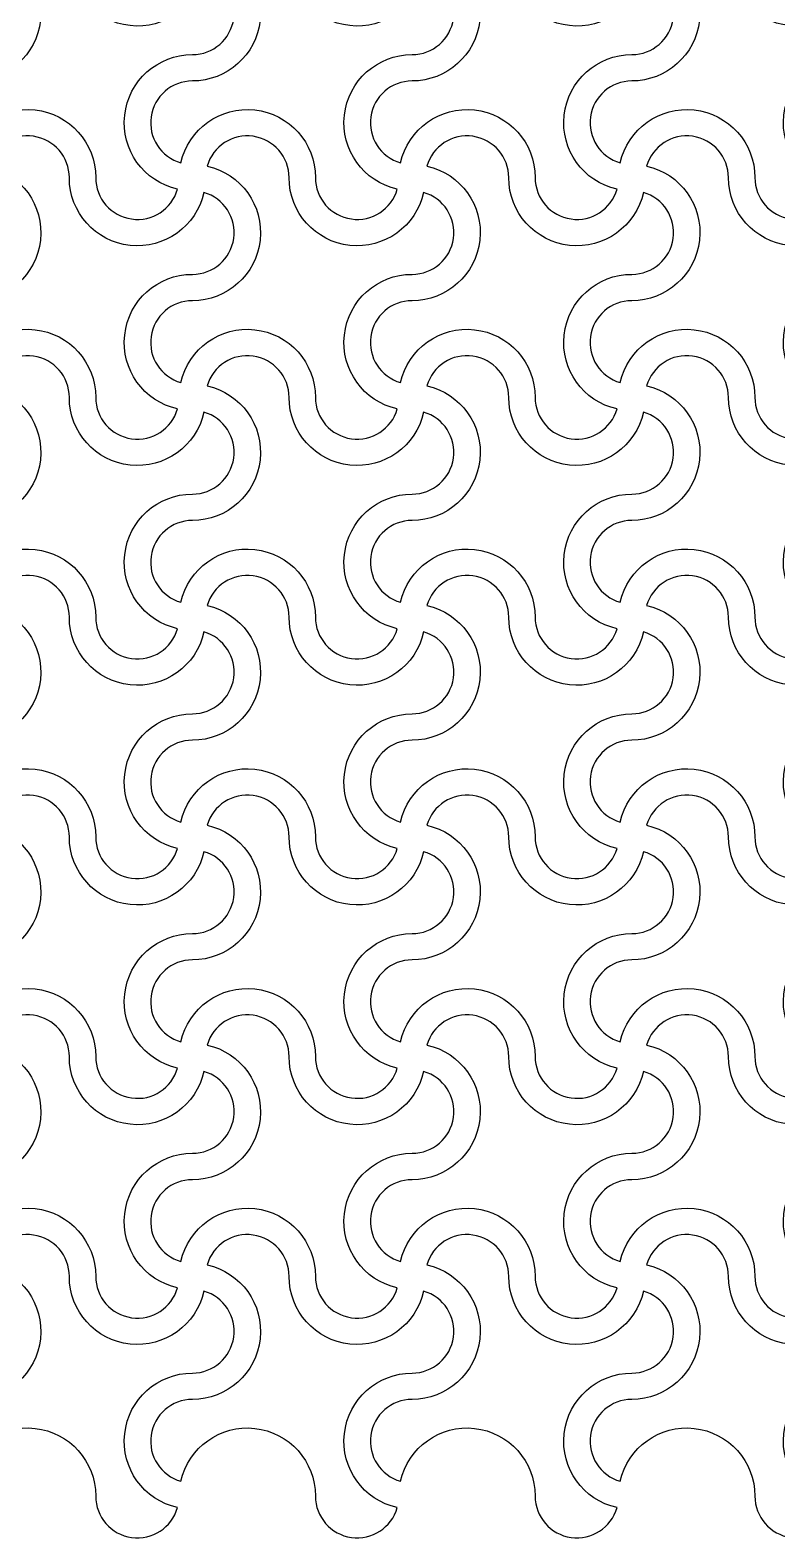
# Model space of a CAD drawing. Header units: millimetres. Extents: x 24 to 345, y 12 to 201.
# Drawn here: x 269.213 to 270.573, y 98.606 to 101.35 of the extents above; entities that cross this region are included whole.
import ezdxf

# ---------------------------------------------------------------- set-up
doc = ezdxf.new("R2010")
doc.units = ezdxf.units.MM
doc.header["$MEASUREMENT"] = 0
doc.layers.add('5th metal (rf+ground)', color=240, linetype='Continuous')

msp = doc.modelspace()

# ---------------------------------------------------------------- linework, layer by layer
at = {"layer": '5th metal (rf+ground)'}
for points in [[(269.52956, 101.4546, -0.8959788), (269.28453, 101.48156, 0.8687853), (269.1355, 101.5026, -0.8959788), (269.10853, 101.25756, 0.8687853), (269.0875, 101.10853, -0.8959788), (269.33253, 101.08156, 0.8687853), (269.48156, 101.06053, -0.8959788), (269.50853, 101.30556, 0.8687853)], [(269.52956, 101.4546, -0.8959788), (269.28453, 101.48156, 0.8687853), (269.1355, 101.5026, -0.8959788), (269.10853, 101.25756, 0.8687853), (269.0875, 101.10853, -0.8959788), (269.33253, 101.08156, 0.8687853), (269.48156, 101.06053, -0.8959788), (269.50853, 101.30556, 0.8687853)], [(269.52956, 101.4546, -0.8959788), (269.28453, 101.48156, 0.8687853), (269.1355, 101.5026, -0.8959788), (269.10853, 101.25756, 0.8687853), (269.0875, 101.10853, -0.8959788), (269.33253, 101.08156, 0.8687853), (269.48156, 101.06053, -0.8959788), (269.50853, 101.30556, 0.8687853)], [(269.52956, 101.4546, -0.8959788), (269.28453, 101.48156, 0.8687853), (269.1355, 101.5026, -0.8959788), (269.10853, 101.25756, 0.8687853), (269.0875, 101.10853, -0.8959788), (269.33253, 101.08156, 0.8687853), (269.48156, 101.06053, -0.8959788), (269.50853, 101.30556, 0.8687853)], [(269.92956, 101.4546, -0.8959788), (269.68453, 101.48156, 0.8687853), (269.5355, 101.5026, -0.8959788), (269.50853, 101.25756, 0.8687853), (269.4875, 101.10853, -0.8959788), (269.73253, 101.08156, 0.8687853), (269.88156, 101.06053, -0.8959788), (269.90853, 101.30556, 0.8687853)], [(269.92956, 101.4546, -0.8959788), (269.68453, 101.48156, 0.8687853), (269.5355, 101.5026, -0.8959788), (269.50853, 101.25756, 0.8687853), (269.4875, 101.10853, -0.8959788), (269.73253, 101.08156, 0.8687853), (269.88156, 101.06053, -0.8959788), (269.90853, 101.30556, 0.8687853)], [(269.92956, 101.4546, -0.8959788), (269.68453, 101.48156, 0.8687853), (269.5355, 101.5026, -0.8959788), (269.50853, 101.25756, 0.8687853), (269.4875, 101.10853, -0.8959788), (269.73253, 101.08156, 0.8687853), (269.88156, 101.06053, -0.8959788), (269.90853, 101.30556, 0.8687853)], [(269.92956, 101.4546, -0.8959788), (269.68453, 101.48156, 0.8687853), (269.5355, 101.5026, -0.8959788), (269.50853, 101.25756, 0.8687853), (269.4875, 101.10853, -0.8959788), (269.73253, 101.08156, 0.8687853), (269.88156, 101.06053, -0.8959788), (269.90853, 101.30556, 0.8687853)], [(270.32956, 101.4546, -0.8959788), (270.08453, 101.48156, 0.8687853), (269.9355, 101.5026, -0.8959788), (269.90853, 101.25756, 0.8687853), (269.8875, 101.10853, -0.8959788), (270.13253, 101.08156, 0.8687853), (270.28156, 101.06053, -0.8959788), (270.30853, 101.30556, 0.8687853)], [(270.32956, 101.4546, -0.8959788), (270.08453, 101.48156, 0.8687853), (269.9355, 101.5026, -0.8959788), (269.90853, 101.25756, 0.8687853), (269.8875, 101.10853, -0.8959788), (270.13253, 101.08156, 0.8687853), (270.28156, 101.06053, -0.8959788), (270.30853, 101.30556, 0.8687853)], [(270.32956, 101.4546, -0.8959788), (270.08453, 101.48156, 0.8687853), (269.9355, 101.5026, -0.8959788), (269.90853, 101.25756, 0.8687853), (269.8875, 101.10853, -0.8959788), (270.13253, 101.08156, 0.8687853), (270.28156, 101.06053, -0.8959788), (270.30853, 101.30556, 0.8687853)], [(270.32956, 101.4546, -0.8959788), (270.08453, 101.48156, 0.8687853), (269.9355, 101.5026, -0.8959788), (269.90853, 101.25756, 0.8687853), (269.8875, 101.10853, -0.8959788), (270.13253, 101.08156, 0.8687853), (270.28156, 101.06053, -0.8959788), (270.30853, 101.30556, 0.8687853)], [(270.72956, 101.4546, -0.8959788), (270.48453, 101.48156, 0.8687853), (270.3355, 101.5026, -0.8959788), (270.30853, 101.25756, 0.8687853), (270.2875, 101.10853, -0.8959788), (270.53253, 101.08156, 0.8687853), (270.68156, 101.06053, -0.8959788), (270.70853, 101.30556, 0.8687853)], [(270.72956, 101.4546, -0.8959788), (270.48453, 101.48156, 0.8687853), (270.3355, 101.5026, -0.8959788), (270.30853, 101.25756, 0.8687853), (270.2875, 101.10853, -0.8959788), (270.53253, 101.08156, 0.8687853), (270.68156, 101.06053, -0.8959788), (270.70853, 101.30556, 0.8687853)], [(270.72956, 101.4546, -0.8959788), (270.48453, 101.48156, 0.8687853), (270.3355, 101.5026, -0.8959788), (270.30853, 101.25756, 0.8687853), (270.2875, 101.10853, -0.8959788), (270.53253, 101.08156, 0.8687853), (270.68156, 101.06053, -0.8959788), (270.70853, 101.30556, 0.8687853)], [(270.72956, 101.4546, -0.8959788), (270.48453, 101.48156, 0.8687853), (270.3355, 101.5026, -0.8959788), (270.30853, 101.25756, 0.8687853), (270.2875, 101.10853, -0.8959788), (270.53253, 101.08156, 0.8687853), (270.68156, 101.06053, -0.8959788), (270.70853, 101.30556, 0.8687853)], [(269.52956, 101.0546, -0.8959788), (269.28453, 101.08156, 0.8687853), (269.1355, 101.1026, -0.8959788), (269.10853, 100.85756, 0.8687853), (269.0875, 100.70853, -0.8959788), (269.33253, 100.68156, 0.8687853), (269.48156, 100.66053, -0.8959788), (269.50853, 100.90556, 0.8687853)], [(269.52956, 101.0546, -0.8959788), (269.28453, 101.08156, 0.8687853), (269.1355, 101.1026, -0.8959788), (269.10853, 100.85756, 0.8687853), (269.0875, 100.70853, -0.8959788), (269.33253, 100.68156, 0.8687853), (269.48156, 100.66053, -0.8959788), (269.50853, 100.90556, 0.8687853)], [(269.52956, 101.0546, -0.8959788), (269.28453, 101.08156, 0.8687853), (269.1355, 101.1026, -0.8959788), (269.10853, 100.85756, 0.8687853), (269.0875, 100.70853, -0.8959788), (269.33253, 100.68156, 0.8687853), (269.48156, 100.66053, -0.8959788), (269.50853, 100.90556, 0.8687853)], [(269.52956, 101.0546, -0.8959788), (269.28453, 101.08156, 0.8687853), (269.1355, 101.1026, -0.8959788), (269.10853, 100.85756, 0.8687853), (269.0875, 100.70853, -0.8959788), (269.33253, 100.68156, 0.8687853), (269.48156, 100.66053, -0.8959788), (269.50853, 100.90556, 0.8687853)], [(269.92956, 101.0546, -0.8959788), (269.68453, 101.08156, 0.8687853), (269.5355, 101.1026, -0.8959788), (269.50853, 100.85756, 0.8687853), (269.4875, 100.70853, -0.8959788), (269.73253, 100.68156, 0.8687853), (269.88156, 100.66053, -0.8959788), (269.90853, 100.90556, 0.8687853)], [(269.92956, 101.0546, -0.8959788), (269.68453, 101.08156, 0.8687853), (269.5355, 101.1026, -0.8959788), (269.50853, 100.85756, 0.8687853), (269.4875, 100.70853, -0.8959788), (269.73253, 100.68156, 0.8687853), (269.88156, 100.66053, -0.8959788), (269.90853, 100.90556, 0.8687853)], [(269.92956, 101.0546, -0.8959788), (269.68453, 101.08156, 0.8687853), (269.5355, 101.1026, -0.8959788), (269.50853, 100.85756, 0.8687853), (269.4875, 100.70853, -0.8959788), (269.73253, 100.68156, 0.8687853), (269.88156, 100.66053, -0.8959788), (269.90853, 100.90556, 0.8687853)], [(269.92956, 101.0546, -0.8959788), (269.68453, 101.08156, 0.8687853), (269.5355, 101.1026, -0.8959788), (269.50853, 100.85756, 0.8687853), (269.4875, 100.70853, -0.8959788), (269.73253, 100.68156, 0.8687853), (269.88156, 100.66053, -0.8959788), (269.90853, 100.90556, 0.8687853)], [(270.32956, 101.0546, -0.8959788), (270.08453, 101.08156, 0.8687853), (269.9355, 101.1026, -0.8959788), (269.90853, 100.85756, 0.8687853), (269.8875, 100.70853, -0.8959788), (270.13253, 100.68156, 0.8687853), (270.28156, 100.66053, -0.8959788), (270.30853, 100.90556, 0.8687853)], [(270.32956, 101.0546, -0.8959788), (270.08453, 101.08156, 0.8687853), (269.9355, 101.1026, -0.8959788), (269.90853, 100.85756, 0.8687853), (269.8875, 100.70853, -0.8959788), (270.13253, 100.68156, 0.8687853), (270.28156, 100.66053, -0.8959788), (270.30853, 100.90556, 0.8687853)], [(270.32956, 101.0546, -0.8959788), (270.08453, 101.08156, 0.8687853), (269.9355, 101.1026, -0.8959788), (269.90853, 100.85756, 0.8687853), (269.8875, 100.70853, -0.8959788), (270.13253, 100.68156, 0.8687853), (270.28156, 100.66053, -0.8959788), (270.30853, 100.90556, 0.8687853)], [(270.32956, 101.0546, -0.8959788), (270.08453, 101.08156, 0.8687853), (269.9355, 101.1026, -0.8959788), (269.90853, 100.85756, 0.8687853), (269.8875, 100.70853, -0.8959788), (270.13253, 100.68156, 0.8687853), (270.28156, 100.66053, -0.8959788), (270.30853, 100.90556, 0.8687853)], [(270.72956, 101.0546, -0.8959788), (270.48453, 101.08156, 0.8687853), (270.3355, 101.1026, -0.8959788), (270.30853, 100.85756, 0.8687853), (270.2875, 100.70853, -0.8959788), (270.53253, 100.68156, 0.8687853), (270.68156, 100.66053, -0.8959788), (270.70853, 100.90556, 0.8687853)], [(270.72956, 101.0546, -0.8959788), (270.48453, 101.08156, 0.8687853), (270.3355, 101.1026, -0.8959788), (270.30853, 100.85756, 0.8687853), (270.2875, 100.70853, -0.8959788), (270.53253, 100.68156, 0.8687853), (270.68156, 100.66053, -0.8959788), (270.70853, 100.90556, 0.8687853)], [(270.72956, 101.0546, -0.8959788), (270.48453, 101.08156, 0.8687853), (270.3355, 101.1026, -0.8959788), (270.30853, 100.85756, 0.8687853), (270.2875, 100.70853, -0.8959788), (270.53253, 100.68156, 0.8687853), (270.68156, 100.66053, -0.8959788), (270.70853, 100.90556, 0.8687853)], [(270.72956, 101.0546, -0.8959788), (270.48453, 101.08156, 0.8687853), (270.3355, 101.1026, -0.8959788), (270.30853, 100.85756, 0.8687853), (270.2875, 100.70853, -0.8959788), (270.53253, 100.68156, 0.8687853), (270.68156, 100.66053, -0.8959788), (270.70853, 100.90556, 0.8687853)], [(269.52956, 100.6546, -0.8959788), (269.28453, 100.68156, 0.8687853), (269.1355, 100.7026, -0.8959788), (269.10853, 100.45756, 0.8687853), (269.0875, 100.30853, -0.8959788), (269.33253, 100.28156, 0.8687853), (269.48156, 100.26053, -0.8959788), (269.50853, 100.50556, 0.8687853)], [(269.52956, 100.6546, -0.8959788), (269.28453, 100.68156, 0.8687853), (269.1355, 100.7026, -0.8959788), (269.10853, 100.45756, 0.8687853), (269.0875, 100.30853, -0.8959788), (269.33253, 100.28156, 0.8687853), (269.48156, 100.26053, -0.8959788), (269.50853, 100.50556, 0.8687853)], [(269.52956, 100.6546, -0.8959788), (269.28453, 100.68156, 0.8687853), (269.1355, 100.7026, -0.8959788), (269.10853, 100.45756, 0.8687853), (269.0875, 100.30853, -0.8959788), (269.33253, 100.28156, 0.8687853), (269.48156, 100.26053, -0.8959788), (269.50853, 100.50556, 0.8687853)], [(269.52956, 100.6546, -0.8959788), (269.28453, 100.68156, 0.8687853), (269.1355, 100.7026, -0.8959788), (269.10853, 100.45756, 0.8687853), (269.0875, 100.30853, -0.8959788), (269.33253, 100.28156, 0.8687853), (269.48156, 100.26053, -0.8959788), (269.50853, 100.50556, 0.8687853)], [(269.92956, 100.6546, -0.8959788), (269.68453, 100.68156, 0.8687853), (269.5355, 100.7026, -0.8959788), (269.50853, 100.45756, 0.8687853), (269.4875, 100.30853, -0.8959788), (269.73253, 100.28156, 0.8687853), (269.88156, 100.26053, -0.8959788), (269.90853, 100.50556, 0.8687853)], [(269.92956, 100.6546, -0.8959788), (269.68453, 100.68156, 0.8687853), (269.5355, 100.7026, -0.8959788), (269.50853, 100.45756, 0.8687853), (269.4875, 100.30853, -0.8959788), (269.73253, 100.28156, 0.8687853), (269.88156, 100.26053, -0.8959788), (269.90853, 100.50556, 0.8687853)], [(269.92956, 100.6546, -0.8959788), (269.68453, 100.68156, 0.8687853), (269.5355, 100.7026, -0.8959788), (269.50853, 100.45756, 0.8687853), (269.4875, 100.30853, -0.8959788), (269.73253, 100.28156, 0.8687853), (269.88156, 100.26053, -0.8959788), (269.90853, 100.50556, 0.8687853)], [(269.92956, 100.6546, -0.8959788), (269.68453, 100.68156, 0.8687853), (269.5355, 100.7026, -0.8959788), (269.50853, 100.45756, 0.8687853), (269.4875, 100.30853, -0.8959788), (269.73253, 100.28156, 0.8687853), (269.88156, 100.26053, -0.8959788), (269.90853, 100.50556, 0.8687853)], [(270.32956, 100.6546, -0.8959788), (270.08453, 100.68156, 0.8687853), (269.9355, 100.7026, -0.8959788), (269.90853, 100.45756, 0.8687853), (269.8875, 100.30853, -0.8959788), (270.13253, 100.28156, 0.8687853), (270.28156, 100.26053, -0.8959788), (270.30853, 100.50556, 0.8687853)], [(270.32956, 100.6546, -0.8959788), (270.08453, 100.68156, 0.8687853), (269.9355, 100.7026, -0.8959788), (269.90853, 100.45756, 0.8687853), (269.8875, 100.30853, -0.8959788), (270.13253, 100.28156, 0.8687853), (270.28156, 100.26053, -0.8959788), (270.30853, 100.50556, 0.8687853)], [(270.32956, 100.6546, -0.8959788), (270.08453, 100.68156, 0.8687853), (269.9355, 100.7026, -0.8959788), (269.90853, 100.45756, 0.8687853), (269.8875, 100.30853, -0.8959788), (270.13253, 100.28156, 0.8687853), (270.28156, 100.26053, -0.8959788), (270.30853, 100.50556, 0.8687853)], [(270.32956, 100.6546, -0.8959788), (270.08453, 100.68156, 0.8687853), (269.9355, 100.7026, -0.8959788), (269.90853, 100.45756, 0.8687853), (269.8875, 100.30853, -0.8959788), (270.13253, 100.28156, 0.8687853), (270.28156, 100.26053, -0.8959788), (270.30853, 100.50556, 0.8687853)], [(270.72956, 100.6546, -0.8959788), (270.48453, 100.68156, 0.8687853), (270.3355, 100.7026, -0.8959788), (270.30853, 100.45756, 0.8687853), (270.2875, 100.30853, -0.8959788), (270.53253, 100.28156, 0.8687853), (270.68156, 100.26053, -0.8959788), (270.70853, 100.50556, 0.8687853)], [(270.72956, 100.6546, -0.8959788), (270.48453, 100.68156, 0.8687853), (270.3355, 100.7026, -0.8959788), (270.30853, 100.45756, 0.8687853), (270.2875, 100.30853, -0.8959788), (270.53253, 100.28156, 0.8687853), (270.68156, 100.26053, -0.8959788), (270.70853, 100.50556, 0.8687853)], [(270.72956, 100.6546, -0.8959788), (270.48453, 100.68156, 0.8687853), (270.3355, 100.7026, -0.8959788), (270.30853, 100.45756, 0.8687853), (270.2875, 100.30853, -0.8959788), (270.53253, 100.28156, 0.8687853), (270.68156, 100.26053, -0.8959788), (270.70853, 100.50556, 0.8687853)], [(270.72956, 100.6546, -0.8959788), (270.48453, 100.68156, 0.8687853), (270.3355, 100.7026, -0.8959788), (270.30853, 100.45756, 0.8687853), (270.2875, 100.30853, -0.8959788), (270.53253, 100.28156, 0.8687853), (270.68156, 100.26053, -0.8959788), (270.70853, 100.50556, 0.8687853)], [(269.52956, 100.2546, -0.8959788), (269.28453, 100.28156, 0.8687853), (269.1355, 100.3026, -0.8959788), (269.10853, 100.05756, 0.8687853), (269.0875, 99.90853, -0.8959788), (269.33253, 99.88156, 0.8687853), (269.48156, 99.86053, -0.8959788), (269.50853, 100.10556, 0.8687853)], [(269.52956, 100.2546, -0.8959788), (269.28453, 100.28156, 0.8687853), (269.1355, 100.3026, -0.8959788), (269.10853, 100.05756, 0.8687853), (269.0875, 99.90853, -0.8959788), (269.33253, 99.88156, 0.8687853), (269.48156, 99.86053, -0.8959788), (269.50853, 100.10556, 0.8687853)], [(269.52956, 100.2546, -0.8959788), (269.28453, 100.28156, 0.8687853), (269.1355, 100.3026, -0.8959788), (269.10853, 100.05756, 0.8687853), (269.0875, 99.90853, -0.8959788), (269.33253, 99.88156, 0.8687853), (269.48156, 99.86053, -0.8959788), (269.50853, 100.10556, 0.8687853)], [(269.52956, 100.2546, -0.8959788), (269.28453, 100.28156, 0.8687853), (269.1355, 100.3026, -0.8959788), (269.10853, 100.05756, 0.8687853), (269.0875, 99.90853, -0.8959788), (269.33253, 99.88156, 0.8687853), (269.48156, 99.86053, -0.8959788), (269.50853, 100.10556, 0.8687853)], [(269.92956, 100.2546, -0.8959788), (269.68453, 100.28156, 0.8687853), (269.5355, 100.3026, -0.8959788), (269.50853, 100.05756, 0.8687853), (269.4875, 99.90853, -0.8959788), (269.73253, 99.88156, 0.8687853), (269.88156, 99.86053, -0.8959788), (269.90853, 100.10556, 0.8687853)], [(269.92956, 100.2546, -0.8959788), (269.68453, 100.28156, 0.8687853), (269.5355, 100.3026, -0.8959788), (269.50853, 100.05756, 0.8687853), (269.4875, 99.90853, -0.8959788), (269.73253, 99.88156, 0.8687853), (269.88156, 99.86053, -0.8959788), (269.90853, 100.10556, 0.8687853)], [(269.92956, 100.2546, -0.8959788), (269.68453, 100.28156, 0.8687853), (269.5355, 100.3026, -0.8959788), (269.50853, 100.05756, 0.8687853), (269.4875, 99.90853, -0.8959788), (269.73253, 99.88156, 0.8687853), (269.88156, 99.86053, -0.8959788), (269.90853, 100.10556, 0.8687853)], [(269.92956, 100.2546, -0.8959788), (269.68453, 100.28156, 0.8687853), (269.5355, 100.3026, -0.8959788), (269.50853, 100.05756, 0.8687853), (269.4875, 99.90853, -0.8959788), (269.73253, 99.88156, 0.8687853), (269.88156, 99.86053, -0.8959788), (269.90853, 100.10556, 0.8687853)], [(270.32956, 100.2546, -0.8959788), (270.08453, 100.28156, 0.8687853), (269.9355, 100.3026, -0.8959788), (269.90853, 100.05756, 0.8687853), (269.8875, 99.90853, -0.8959788), (270.13253, 99.88156, 0.8687853), (270.28156, 99.86053, -0.8959788), (270.30853, 100.10556, 0.8687853)], [(270.32956, 100.2546, -0.8959788), (270.08453, 100.28156, 0.8687853), (269.9355, 100.3026, -0.8959788), (269.90853, 100.05756, 0.8687853), (269.8875, 99.90853, -0.8959788), (270.13253, 99.88156, 0.8687853), (270.28156, 99.86053, -0.8959788), (270.30853, 100.10556, 0.8687853)], [(270.32956, 100.2546, -0.8959788), (270.08453, 100.28156, 0.8687853), (269.9355, 100.3026, -0.8959788), (269.90853, 100.05756, 0.8687853), (269.8875, 99.90853, -0.8959788), (270.13253, 99.88156, 0.8687853), (270.28156, 99.86053, -0.8959788), (270.30853, 100.10556, 0.8687853)], [(270.32956, 100.2546, -0.8959788), (270.08453, 100.28156, 0.8687853), (269.9355, 100.3026, -0.8959788), (269.90853, 100.05756, 0.8687853), (269.8875, 99.90853, -0.8959788), (270.13253, 99.88156, 0.8687853), (270.28156, 99.86053, -0.8959788), (270.30853, 100.10556, 0.8687853)], [(270.72956, 100.2546, -0.8959788), (270.48453, 100.28156, 0.8687853), (270.3355, 100.3026, -0.8959788), (270.30853, 100.05756, 0.8687853), (270.2875, 99.90853, -0.8959788), (270.53253, 99.88156, 0.8687853), (270.68156, 99.86053, -0.8959788), (270.70853, 100.10556, 0.8687853)], [(270.72956, 100.2546, -0.8959788), (270.48453, 100.28156, 0.8687853), (270.3355, 100.3026, -0.8959788), (270.30853, 100.05756, 0.8687853), (270.2875, 99.90853, -0.8959788), (270.53253, 99.88156, 0.8687853), (270.68156, 99.86053, -0.8959788), (270.70853, 100.10556, 0.8687853)], [(270.72956, 100.2546, -0.8959788), (270.48453, 100.28156, 0.8687853), (270.3355, 100.3026, -0.8959788), (270.30853, 100.05756, 0.8687853), (270.2875, 99.90853, -0.8959788), (270.53253, 99.88156, 0.8687853), (270.68156, 99.86053, -0.8959788), (270.70853, 100.10556, 0.8687853)], [(270.72956, 100.2546, -0.8959788), (270.48453, 100.28156, 0.8687853), (270.3355, 100.3026, -0.8959788), (270.30853, 100.05756, 0.8687853), (270.2875, 99.90853, -0.8959788), (270.53253, 99.88156, 0.8687853), (270.68156, 99.86053, -0.8959788), (270.70853, 100.10556, 0.8687853)], [(269.52956, 99.8546, -0.8959788), (269.28453, 99.88156, 0.8687853), (269.1355, 99.9026, -0.8959788), (269.10853, 99.65756, 0.8687853), (269.0875, 99.50853, -0.8959788), (269.33253, 99.48156, 0.8687853), (269.48156, 99.46053, -0.8959788), (269.50853, 99.70556, 0.8687853)], [(269.52956, 99.8546, -0.8959788), (269.28453, 99.88156, 0.8687853), (269.1355, 99.9026, -0.8959788), (269.10853, 99.65756, 0.8687853), (269.0875, 99.50853, -0.8959788), (269.33253, 99.48156, 0.8687853), (269.48156, 99.46053, -0.8959788), (269.50853, 99.70556, 0.8687853)], [(269.52956, 99.8546, -0.8959788), (269.28453, 99.88156, 0.8687853), (269.1355, 99.9026, -0.8959788), (269.10853, 99.65756, 0.8687853), (269.0875, 99.50853, -0.8959788), (269.33253, 99.48156, 0.8687853), (269.48156, 99.46053, -0.8959788), (269.50853, 99.70556, 0.8687853)], [(269.52956, 99.8546, -0.8959788), (269.28453, 99.88156, 0.8687853), (269.1355, 99.9026, -0.8959788), (269.10853, 99.65756, 0.8687853), (269.0875, 99.50853, -0.8959788), (269.33253, 99.48156, 0.8687853), (269.48156, 99.46053, -0.8959788), (269.50853, 99.70556, 0.8687853)], [(269.92956, 99.8546, -0.8959788), (269.68453, 99.88156, 0.8687853), (269.5355, 99.9026, -0.8959788), (269.50853, 99.65756, 0.8687853), (269.4875, 99.50853, -0.8959788), (269.73253, 99.48156, 0.8687853), (269.88156, 99.46053, -0.8959788), (269.90853, 99.70556, 0.8687853)], [(269.92956, 99.8546, -0.8959788), (269.68453, 99.88156, 0.8687853), (269.5355, 99.9026, -0.8959788), (269.50853, 99.65756, 0.8687853), (269.4875, 99.50853, -0.8959788), (269.73253, 99.48156, 0.8687853), (269.88156, 99.46053, -0.8959788), (269.90853, 99.70556, 0.8687853)], [(269.92956, 99.8546, -0.8959788), (269.68453, 99.88156, 0.8687853), (269.5355, 99.9026, -0.8959788), (269.50853, 99.65756, 0.8687853), (269.4875, 99.50853, -0.8959788), (269.73253, 99.48156, 0.8687853), (269.88156, 99.46053, -0.8959788), (269.90853, 99.70556, 0.8687853)], [(269.92956, 99.8546, -0.8959788), (269.68453, 99.88156, 0.8687853), (269.5355, 99.9026, -0.8959788), (269.50853, 99.65756, 0.8687853), (269.4875, 99.50853, -0.8959788), (269.73253, 99.48156, 0.8687853), (269.88156, 99.46053, -0.8959788), (269.90853, 99.70556, 0.8687853)], [(270.32956, 99.8546, -0.8959788), (270.08453, 99.88156, 0.8687853), (269.9355, 99.9026, -0.8959788), (269.90853, 99.65756, 0.8687853), (269.8875, 99.50853, -0.8959788), (270.13253, 99.48156, 0.8687853), (270.28156, 99.46053, -0.8959788), (270.30853, 99.70556, 0.8687853)], [(270.32956, 99.8546, -0.8959788), (270.08453, 99.88156, 0.8687853), (269.9355, 99.9026, -0.8959788), (269.90853, 99.65756, 0.8687853), (269.8875, 99.50853, -0.8959788), (270.13253, 99.48156, 0.8687853), (270.28156, 99.46053, -0.8959788), (270.30853, 99.70556, 0.8687853)], [(270.32956, 99.8546, -0.8959788), (270.08453, 99.88156, 0.8687853), (269.9355, 99.9026, -0.8959788), (269.90853, 99.65756, 0.8687853), (269.8875, 99.50853, -0.8959788), (270.13253, 99.48156, 0.8687853), (270.28156, 99.46053, -0.8959788), (270.30853, 99.70556, 0.8687853)], [(270.32956, 99.8546, -0.8959788), (270.08453, 99.88156, 0.8687853), (269.9355, 99.9026, -0.8959788), (269.90853, 99.65756, 0.8687853), (269.8875, 99.50853, -0.8959788), (270.13253, 99.48156, 0.8687853), (270.28156, 99.46053, -0.8959788), (270.30853, 99.70556, 0.8687853)], [(270.72956, 99.8546, -0.8959788), (270.48453, 99.88156, 0.8687853), (270.3355, 99.9026, -0.8959788), (270.30853, 99.65756, 0.8687853), (270.2875, 99.50853, -0.8959788), (270.53253, 99.48156, 0.8687853), (270.68156, 99.46053, -0.8959788), (270.70853, 99.70556, 0.8687853)], [(270.72956, 99.8546, -0.8959788), (270.48453, 99.88156, 0.8687853), (270.3355, 99.9026, -0.8959788), (270.30853, 99.65756, 0.8687853), (270.2875, 99.50853, -0.8959788), (270.53253, 99.48156, 0.8687853), (270.68156, 99.46053, -0.8959788), (270.70853, 99.70556, 0.8687853)], [(270.72956, 99.8546, -0.8959788), (270.48453, 99.88156, 0.8687853), (270.3355, 99.9026, -0.8959788), (270.30853, 99.65756, 0.8687853), (270.2875, 99.50853, -0.8959788), (270.53253, 99.48156, 0.8687853), (270.68156, 99.46053, -0.8959788), (270.70853, 99.70556, 0.8687853)], [(270.72956, 99.8546, -0.8959788), (270.48453, 99.88156, 0.8687853), (270.3355, 99.9026, -0.8959788), (270.30853, 99.65756, 0.8687853), (270.2875, 99.50853, -0.8959788), (270.53253, 99.48156, 0.8687853), (270.68156, 99.46053, -0.8959788), (270.70853, 99.70556, 0.8687853)], [(269.52956, 99.4546, -0.8959788), (269.28453, 99.48156, 0.8687853), (269.1355, 99.5026, -0.8959788), (269.10853, 99.25756, 0.8687853), (269.0875, 99.10853, -0.8959788), (269.33253, 99.08156, 0.8687853), (269.48156, 99.06053, -0.8959788), (269.50853, 99.30556, 0.8687853)], [(269.52956, 99.4546, -0.8959788), (269.28453, 99.48156, 0.8687853), (269.1355, 99.5026, -0.8959788), (269.10853, 99.25756, 0.8687853), (269.0875, 99.10853, -0.8959788), (269.33253, 99.08156, 0.8687853), (269.48156, 99.06053, -0.8959788), (269.50853, 99.30556, 0.8687853)], [(269.52956, 99.4546, -0.8959788), (269.28453, 99.48156, 0.8687853), (269.1355, 99.5026, -0.8959788), (269.10853, 99.25756, 0.8687853), (269.0875, 99.10853, -0.8959788), (269.33253, 99.08156, 0.8687853), (269.48156, 99.06053, -0.8959788), (269.50853, 99.30556, 0.8687853)], [(269.52956, 99.4546, -0.8959788), (269.28453, 99.48156, 0.8687853), (269.1355, 99.5026, -0.8959788), (269.10853, 99.25756, 0.8687853), (269.0875, 99.10853, -0.8959788), (269.33253, 99.08156, 0.8687853), (269.48156, 99.06053, -0.8959788), (269.50853, 99.30556, 0.8687853)], [(269.92956, 99.4546, -0.8959788), (269.68453, 99.48156, 0.8687853), (269.5355, 99.5026, -0.8959788), (269.50853, 99.25756, 0.8687853), (269.4875, 99.10853, -0.8959788), (269.73253, 99.08156, 0.8687853), (269.88156, 99.06053, -0.8959788), (269.90853, 99.30556, 0.8687853)], [(269.92956, 99.4546, -0.8959788), (269.68453, 99.48156, 0.8687853), (269.5355, 99.5026, -0.8959788), (269.50853, 99.25756, 0.8687853), (269.4875, 99.10853, -0.8959788), (269.73253, 99.08156, 0.8687853), (269.88156, 99.06053, -0.8959788), (269.90853, 99.30556, 0.8687853)], [(269.92956, 99.4546, -0.8959788), (269.68453, 99.48156, 0.8687853), (269.5355, 99.5026, -0.8959788), (269.50853, 99.25756, 0.8687853), (269.4875, 99.10853, -0.8959788), (269.73253, 99.08156, 0.8687853), (269.88156, 99.06053, -0.8959788), (269.90853, 99.30556, 0.8687853)], [(269.92956, 99.4546, -0.8959788), (269.68453, 99.48156, 0.8687853), (269.5355, 99.5026, -0.8959788), (269.50853, 99.25756, 0.8687853), (269.4875, 99.10853, -0.8959788), (269.73253, 99.08156, 0.8687853), (269.88156, 99.06053, -0.8959788), (269.90853, 99.30556, 0.8687853)], [(270.32956, 99.4546, -0.8959788), (270.08453, 99.48156, 0.8687853), (269.9355, 99.5026, -0.8959788), (269.90853, 99.25756, 0.8687853), (269.8875, 99.10853, -0.8959788), (270.13253, 99.08156, 0.8687853), (270.28156, 99.06053, -0.8959788), (270.30853, 99.30556, 0.8687853)], [(270.32956, 99.4546, -0.8959788), (270.08453, 99.48156, 0.8687853), (269.9355, 99.5026, -0.8959788), (269.90853, 99.25756, 0.8687853), (269.8875, 99.10853, -0.8959788), (270.13253, 99.08156, 0.8687853), (270.28156, 99.06053, -0.8959788), (270.30853, 99.30556, 0.8687853)], [(270.32956, 99.4546, -0.8959788), (270.08453, 99.48156, 0.8687853), (269.9355, 99.5026, -0.8959788), (269.90853, 99.25756, 0.8687853), (269.8875, 99.10853, -0.8959788), (270.13253, 99.08156, 0.8687853), (270.28156, 99.06053, -0.8959788), (270.30853, 99.30556, 0.8687853)], [(270.32956, 99.4546, -0.8959788), (270.08453, 99.48156, 0.8687853), (269.9355, 99.5026, -0.8959788), (269.90853, 99.25756, 0.8687853), (269.8875, 99.10853, -0.8959788), (270.13253, 99.08156, 0.8687853), (270.28156, 99.06053, -0.8959788), (270.30853, 99.30556, 0.8687853)], [(270.72956, 99.4546, -0.8959788), (270.48453, 99.48156, 0.8687853), (270.3355, 99.5026, -0.8959788), (270.30853, 99.25756, 0.8687853), (270.2875, 99.10853, -0.8959788), (270.53253, 99.08156, 0.8687853), (270.68156, 99.06053, -0.8959788), (270.70853, 99.30556, 0.8687853)], [(270.72956, 99.4546, -0.8959788), (270.48453, 99.48156, 0.8687853), (270.3355, 99.5026, -0.8959788), (270.30853, 99.25756, 0.8687853), (270.2875, 99.10853, -0.8959788), (270.53253, 99.08156, 0.8687853), (270.68156, 99.06053, -0.8959788), (270.70853, 99.30556, 0.8687853)], [(270.72956, 99.4546, -0.8959788), (270.48453, 99.48156, 0.8687853), (270.3355, 99.5026, -0.8959788), (270.30853, 99.25756, 0.8687853), (270.2875, 99.10853, -0.8959788), (270.53253, 99.08156, 0.8687853), (270.68156, 99.06053, -0.8959788), (270.70853, 99.30556, 0.8687853)], [(270.72956, 99.4546, -0.8959788), (270.48453, 99.48156, 0.8687853), (270.3355, 99.5026, -0.8959788), (270.30853, 99.25756, 0.8687853), (270.2875, 99.10853, -0.8959788), (270.53253, 99.08156, 0.8687853), (270.68156, 99.06053, -0.8959788), (270.70853, 99.30556, 0.8687853)], [(269.52956, 99.0546, -0.8959788), (269.28453, 99.08156, 0.8687853), (269.1355, 99.1026, -0.8959788), (269.10853, 98.85756, 0.8687853), (269.0875, 98.70853, -0.8959788), (269.33253, 98.68156, 0.8687853), (269.48156, 98.66053, -0.8959788), (269.50853, 98.90556, 0.8687853)], [(269.52956, 99.0546, -0.8959788), (269.28453, 99.08156, 0.8687853), (269.1355, 99.1026, -0.8959788), (269.10853, 98.85756, 0.8687853), (269.0875, 98.70853, -0.8959788), (269.33253, 98.68156, 0.8687853), (269.48156, 98.66053, -0.8959788), (269.50853, 98.90556, 0.8687853)], [(269.52956, 99.0546, -0.8959788), (269.28453, 99.08156, 0.8687853), (269.1355, 99.1026, -0.8959788), (269.10853, 98.85756, 0.8687853), (269.0875, 98.70853, -0.8959788), (269.33253, 98.68156, 0.8687853), (269.48156, 98.66053, -0.8959788), (269.50853, 98.90556, 0.8687853)], [(269.52956, 99.0546, -0.8959788), (269.28453, 99.08156, 0.8687853), (269.1355, 99.1026, -0.8959788), (269.10853, 98.85756, 0.8687853), (269.0875, 98.70853, -0.8959788), (269.33253, 98.68156, 0.8687853), (269.48156, 98.66053, -0.8959788), (269.50853, 98.90556, 0.8687853)], [(269.92956, 99.0546, -0.8959788), (269.68453, 99.08156, 0.8687853), (269.5355, 99.1026, -0.8959788), (269.50853, 98.85756, 0.8687853), (269.4875, 98.70853, -0.8959788), (269.73253, 98.68156, 0.8687853), (269.88156, 98.66053, -0.8959788), (269.90853, 98.90556, 0.8687853)], [(269.92956, 99.0546, -0.8959788), (269.68453, 99.08156, 0.8687853), (269.5355, 99.1026, -0.8959788), (269.50853, 98.85756, 0.8687853), (269.4875, 98.70853, -0.8959788), (269.73253, 98.68156, 0.8687853), (269.88156, 98.66053, -0.8959788), (269.90853, 98.90556, 0.8687853)], [(269.92956, 99.0546, -0.8959788), (269.68453, 99.08156, 0.8687853), (269.5355, 99.1026, -0.8959788), (269.50853, 98.85756, 0.8687853), (269.4875, 98.70853, -0.8959788), (269.73253, 98.68156, 0.8687853), (269.88156, 98.66053, -0.8959788), (269.90853, 98.90556, 0.8687853)], [(269.92956, 99.0546, -0.8959788), (269.68453, 99.08156, 0.8687853), (269.5355, 99.1026, -0.8959788), (269.50853, 98.85756, 0.8687853), (269.4875, 98.70853, -0.8959788), (269.73253, 98.68156, 0.8687853), (269.88156, 98.66053, -0.8959788), (269.90853, 98.90556, 0.8687853)], [(270.32956, 99.0546, -0.8959788), (270.08453, 99.08156, 0.8687853), (269.9355, 99.1026, -0.8959788), (269.90853, 98.85756, 0.8687853), (269.8875, 98.70853, -0.8959788), (270.13253, 98.68156, 0.8687853), (270.28156, 98.66053, -0.8959788), (270.30853, 98.90556, 0.8687853)], [(270.32956, 99.0546, -0.8959788), (270.08453, 99.08156, 0.8687853), (269.9355, 99.1026, -0.8959788), (269.90853, 98.85756, 0.8687853), (269.8875, 98.70853, -0.8959788), (270.13253, 98.68156, 0.8687853), (270.28156, 98.66053, -0.8959788), (270.30853, 98.90556, 0.8687853)], [(270.32956, 99.0546, -0.8959788), (270.08453, 99.08156, 0.8687853), (269.9355, 99.1026, -0.8959788), (269.90853, 98.85756, 0.8687853), (269.8875, 98.70853, -0.8959788), (270.13253, 98.68156, 0.8687853), (270.28156, 98.66053, -0.8959788), (270.30853, 98.90556, 0.8687853)], [(270.32956, 99.0546, -0.8959788), (270.08453, 99.08156, 0.8687853), (269.9355, 99.1026, -0.8959788), (269.90853, 98.85756, 0.8687853), (269.8875, 98.70853, -0.8959788), (270.13253, 98.68156, 0.8687853), (270.28156, 98.66053, -0.8959788), (270.30853, 98.90556, 0.8687853)], [(270.72956, 99.0546, -0.8959788), (270.48453, 99.08156, 0.8687853), (270.3355, 99.1026, -0.8959788), (270.30853, 98.85756, 0.8687853), (270.2875, 98.70853, -0.8959788), (270.53253, 98.68156, 0.8687853), (270.68156, 98.66053, -0.8959788), (270.70853, 98.90556, 0.8687853)], [(270.72956, 99.0546, -0.8959788), (270.48453, 99.08156, 0.8687853), (270.3355, 99.1026, -0.8959788), (270.30853, 98.85756, 0.8687853), (270.2875, 98.70853, -0.8959788), (270.53253, 98.68156, 0.8687853), (270.68156, 98.66053, -0.8959788), (270.70853, 98.90556, 0.8687853)], [(270.72956, 99.0546, -0.8959788), (270.48453, 99.08156, 0.8687853), (270.3355, 99.1026, -0.8959788), (270.30853, 98.85756, 0.8687853), (270.2875, 98.70853, -0.8959788), (270.53253, 98.68156, 0.8687853), (270.68156, 98.66053, -0.8959788), (270.70853, 98.90556, 0.8687853)], [(270.72956, 99.0546, -0.8959788), (270.48453, 99.08156, 0.8687853), (270.3355, 99.1026, -0.8959788), (270.30853, 98.85756, 0.8687853), (270.2875, 98.70853, -0.8959788), (270.53253, 98.68156, 0.8687853), (270.68156, 98.66053, -0.8959788), (270.70853, 98.90556, 0.8687853)]]:
    msp.add_lwpolyline(points, format="xyb", close=True, dxfattribs=at)

doc.saveas('drawing.dxf')
